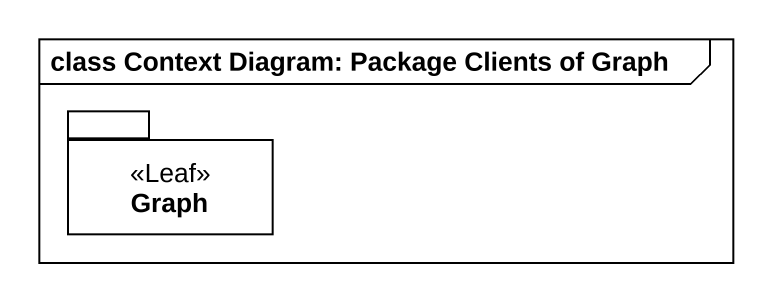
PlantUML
@startuml
mainframe class Context Diagram: Package Clients of Graph
package Graph <<Leaf>> {
}
@enduml
